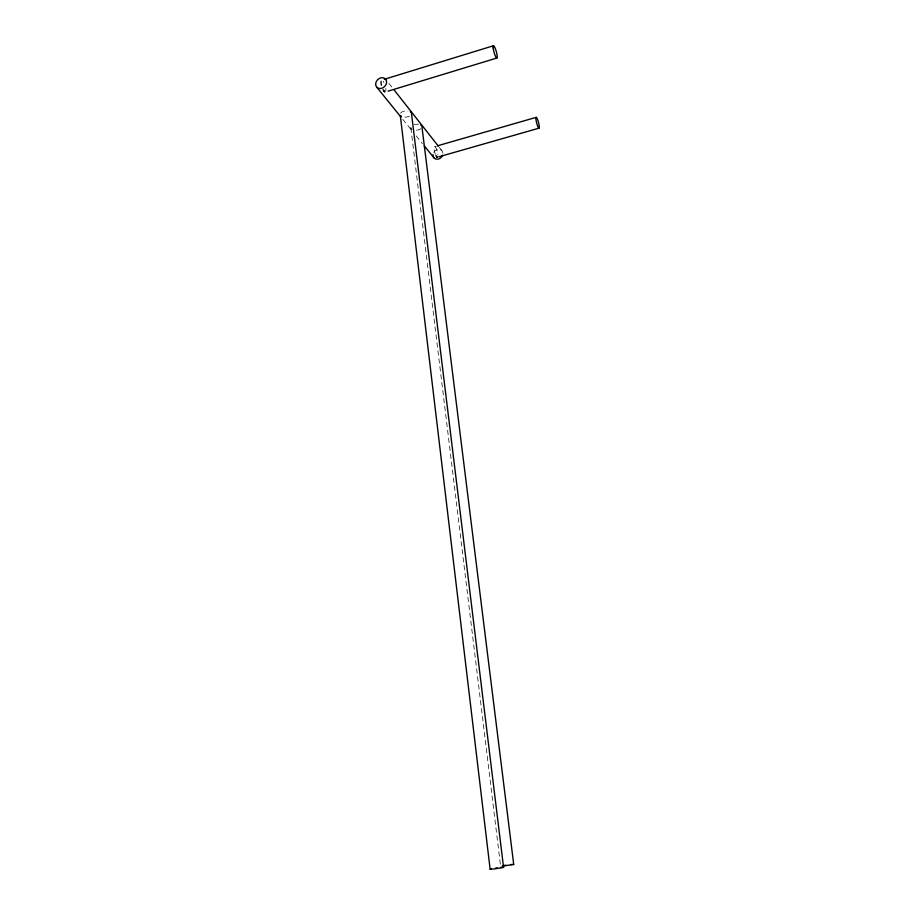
<?xml version="1.0" encoding="UTF-8"?>
<svg xmlns="http://www.w3.org/2000/svg" width="915" height="915" viewBox="0 0 915 915"><rect width="100%" height="100%" fill="white"/><g stroke="black" fill="none" stroke-linecap="round" stroke-linejoin="round"><path stroke-width="0.69" stroke-dasharray="4.58 3.43" d="M435.426 154.361A5.501 1.384 74.1 0 1 434.053 148.482A5.501 1.384 74.1 0 1 435.163 146.858L436.272 146.572M435.163 146.858L435.654 147.452A5.501 1.384 74.1 0 1 438.022 154.772M402.772 119.316L411.716 130.365M416.188 135.889L422.456 143.621M388.966 83.402L392.489 87.886M439.177 147.212L441.819 150.563M410.881 128.043L500.597 866.185M442.906 153.354L442.505 151.535A5.353 4.518 -43.1 0 0 437.816 149.454A5.353 4.518 -43.1 0 0 433.31 153.331M409.257 116.228A5.696 3.1 -5.8 0 1 402.371 116.72M400.564 113.197A5.696 3.1 -5.8 0 1 407.987 110.978M420.74 128.752A5.57 2.974 -6.1 0 1 415.616 130.262M411.967 129.392A5.57 2.974 -6.1 0 1 410.881 127.265M414.289 124.646A5.57 2.974 -6.1 0 1 418.555 124.337M383.259 81.412A6.211 1.681 72.8 0 1 383.9 82.533M385.764 88.423A6.211 1.681 72.8 0 1 385.89 90.837"/><path stroke-width="1.37" d="M422.044 127.562L513.715 864.423L502.266 866.185M411.59 114.318L503.559 867.363L494.695 868.884L490.12 869.17L400.393 116.285M490.12 869.17L491.229 868.85M384.334 79.296L493.425 45.75M388.097 91.145L496.925 58.011M437.473 145.817L536.304 117.314M438.777 156.82L538.924 128.191A5.639 0.984 75.3 0 0 537.894 120.334A5.639 0.984 75.3 0 0 535.996 119.728A5.639 0.984 75.3 0 0 538.924 128.191M383.728 90.722L384.552 91.477L383.728 90.722A6.211 1.681 72.8 0 1 383.088 89.613M436.466 156.396L437.153 156.957L436.466 156.396A5.501 1.384 74.1 0 1 435.952 155.504M502.77 865.67L505.789 865.178M495.495 868.129L497.234 867.877M510.707 864.549L513.715 864.423M500.528 867.477L503.559 867.363M376.831 87.28L400.987 117.109M424.24 145.828L434.087 157.986M394.251 90.116L438.296 146.091M442.608 155.23A5.353 4.518 -43.1 0 1 436.798 159.199A5.353 4.518 -43.1 0 1 433.001 154.612M401.319 116.228A5.696 3.1 -5.8 0 1 400.576 115.576M410.32 111.802A5.696 3.1 -5.8 0 1 411.43 113.208M420.82 125.115A5.57 2.974 -6.1 0 1 421.895 126.476M384.906 91.946A6.211 1.681 72.8 0 1 384.346 91.523M381.498 85.175A6.211 1.681 72.8 0 1 381.075 81.252M437.404 157.22A5.501 1.384 74.1 0 1 436.97 156.98M386.404 80.68L386.187 79.971A6.005 4.884 -43.8 0 0 377.369 79.994A6.005 4.884 -43.8 0 0 378.684 88.378A6.005 4.884 -43.8 0 0 386.61 82.624L386.404 80.68M493.162 47.946A6.382 1.19 74.4 0 0 496.582 57.942A6.382 1.19 74.4 0 0 495.758 49.753A6.382 1.19 74.4 0 0 493.162 47.946"/></g></svg>
